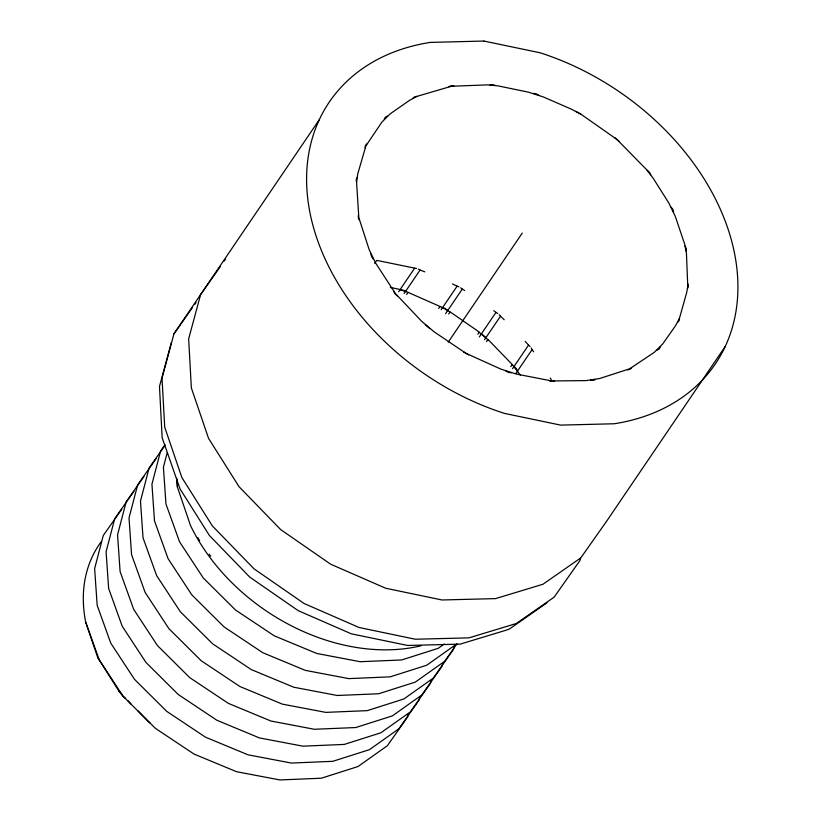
<?xml version="1.0" encoding="UTF-8"?>
<svg xmlns="http://www.w3.org/2000/svg" width="821" height="821" viewBox="0 0 821 821"><rect width="100%" height="100%" fill="white"/><g stroke="black" fill="none" stroke-linecap="round" stroke-linejoin="round"><path stroke-width="1.23" d="M356.571 182.221L358.828 217.657L369.214 249.758L375.618 263.038L395.496 293.661L421.655 321.288L433.991 331.725L466.133 353.43L501.046 369.173L516.019 373.986L551.804 380.954L586.122 380.605L599.71 378.491L629.553 368.855L654.091 352.496L662.65 344.03L675.632 325.598L679.439 318.353L686.725 292.399L687.762 286.252L686.438 253.217L684.55 243.755L675.293 216.405L668.889 203.126L653.547 178.793L647.194 170.275L616.92 139.426L580.95 114.211L571.17 109.08L543.461 96.991L528.488 92.178L497.967 85.866L487.51 84.881L451.417 86.256L417.078 96.344L409.484 100.388L390.416 113.667L381.857 122.134L365.95 145.789L357.782 173.765L356.571 182.221L356.17 179.727L357.032 177.634M358.387 215.215L358.264 217.606L359.372 220.11M686.12 250.949L686.253 248.558L685.145 246.054M365.068 147.811L365.407 145.481L366.925 143.819M679.439 318.353L679.1 320.683L677.582 322.345M167.258 452.545L163.41 467.272L165.955 504.002L179.532 541.768L203.269 577.963L235.576 610.054L274.265 635.823L316.762 653.465L360.183 661.716L401.613 659.971L438.25 648.303L444.325 643.992M171.291 342.726L159.479 386.506L162.148 437.685L180.015 488.864L209.458 535.569L249.738 577.091L298.126 610.608L351.306 633.822L407.678 645.46L460.212 644.126L506.608 630.056L509.513 628.927L546.909 602.881M319.277 119.722L173.96 333.839L162.014 378.153L164.713 427.166L181.882 477.555L212.331 525.871L254.007 568.82L304.057 603.486L359.085 627.501L415.313 639.231L468.935 637.866L516.286 623.519L554.144 597.144L579.924 560.558L580.591 558.095M408.242 714.588L407.555 717.061L387.389 745.704L357.997 766.547L321.36 778.205L279.94 779.95L236.52 771.699L194.023 754.068L155.323 728.299L123.027 696.198L119.045 691.323L97.72 657.508L85.712 622.236A163.266 120.01 34.2 0 1 101.168 541.768M419.705 697.696L419.018 700.169L398.852 728.812L369.46 749.655L332.823 761.313L291.404 763.058L247.983 754.807L205.486 737.176L166.786 711.407L134.49 679.306L110.753 643.12L97.176 605.344L94.631 568.614L103.282 535.477L121.744 509.287M431.169 680.814L430.481 683.277L410.315 711.92L380.923 732.763L344.286 744.421L302.867 746.166L259.446 737.915L216.949 720.284L178.26 694.515L145.953 662.414L122.216 626.228L108.639 588.452L106.094 551.722L114.745 518.585L133.946 491.348M442.632 663.922L441.944 666.385L421.778 695.028L392.387 715.871L355.75 727.539L314.33 729.274L270.909 721.023L228.412 703.392L189.723 677.623L157.416 645.522L133.679 609.336L120.102 571.56L117.557 534.83L126.208 501.693L143.932 476.56M454.095 647.03L453.408 649.493L433.242 678.136L403.86 698.979L367.223 710.647L325.793 712.382L282.373 704.131L239.876 686.5L201.186 660.731L168.88 628.629L145.143 592.444L131.565 554.668L129.02 517.938L137.671 484.811L156.134 458.621M687.485 288.53L688.337 286.437L687.936 283.943M384.279 119.199L385.326 117.208L387.409 116.1M660.238 346.965L659.181 348.956L657.098 350.064M374.674 263.428L376.747 260.37L416.463 268.498M398.637 291.773L414.595 268.262M404.117 293.528L420.075 270.017L424.796 271.843M406.662 294.472L408.088 292.368L442.57 307.598L452.104 313.253L477.309 330.709L489.655 341.146L512.232 364.503L520.35 375.064M438.691 308.45L440.118 306.346M441.144 309.691L457.102 286.18L458.97 286.847M445.608 313.632L462.274 289.074L460.694 287.802M448.687 314.033L450.113 311.929M448.204 342.193L522.259 233.082M477.822 334.209L479.248 332.115M479.3 336.959L495.966 312.401L493.78 310.697M484.523 339.73L500.482 316.229L499.209 314.71M486.545 341.598L487.972 339.494M510.806 366.597L512.232 364.503M512.571 368.639L528.529 345.128L525.173 341.372M516.122 373.134L532.08 349.623L531.218 347.981M725.23 346.441L606.565 521.304L580.786 557.89L542.927 584.265L495.576 598.612L441.955 599.977L385.716 588.247L330.699 564.232L280.649 529.566L238.973 486.617L208.524 438.301L191.355 387.912L188.656 338.899L200.601 294.585L220.49 266.353M224.174 261.129L225.652 259.036M173.96 333.839L192.381 307.701M194.587 304.56L196.065 302.477M165.031 444.736L160.598 451.027L151.947 484.164L154.492 520.894L168.069 558.66L191.806 594.856L224.112 626.946L262.802 652.716L305.299 670.357L348.72 678.608L390.149 676.863L426.787 665.195L456.168 644.352M164.641 445.916L149.135 467.919L140.483 501.046L143.028 537.776L156.606 575.552L180.343 611.748L212.649 643.838L251.339 669.608L293.836 687.239L337.257 695.49L378.686 693.755L415.323 682.087L444.705 661.244L456.948 643.859M412.891 98.356L414.584 96.837L417.078 96.344M631.626 367.818L629.933 369.327L627.429 369.819M448.954 86.687L451.17 85.743L453.921 85.907M595.564 379.476L593.337 380.421L590.586 380.256M490.014 84.994L492.6 84.696L495.422 85.507M554.503 381.17L551.907 381.467L549.085 380.657M533.27 93.399L536.062 93.758L538.75 95.164M390.365 287.422L401.931 289.905M511.247 372.765L508.456 372.406L505.767 371M400.063 289.669L408.088 292.368M575.778 111.317L580.95 114.211M442.57 307.598L445.372 308.583M468.74 354.846L463.557 351.952M452.504 283.943L457.102 286.18M418.289 269.083L420.075 270.017M402.854 290.029L405.543 291.434M614.631 137.538L619.147 141.366M495.966 312.401L497.711 313.437M481.434 333.808L485.95 337.636M429.876 328.626L425.36 324.798M462.274 289.074L464.645 290.521M446.162 309.219L447.743 310.482M125.623 698.414L123.027 696.198L97.72 657.508M647.194 170.275L649.452 172.287L650.745 174.77M528.529 345.128L530.027 346.483M513.997 366.546L516.255 368.567L517.548 371.041M397.313 295.888L395.055 293.877L393.762 291.393M500.482 316.229L504.186 319.738M119.045 691.323L122.37 694.751M138.123 710.996L148.211 721.392A163.266 120.01 34.2 0 0 150.11 722.983M128.086 700.744L131.001 704.12M671.25 207.282L672.984 209.622L673.589 212.146M373.268 258.882L371.523 256.542L370.918 254.017M532.08 349.623L533.629 351.768M550.214 377.988L551.353 379.897M85.712 622.236L99.29 660.002M176.802 478.233L177.418 487.11L190.523 525.584A178.106 130.919 34.2 0 0 421.163 645.747M177.069 480.757L177.418 487.11M210.751 556.197A163.266 120.01 34.2 0 1 209.181 554.185M199.677 540.68A163.266 120.01 34.2 0 1 197.676 537.478M483.887 41.05L430.266 42.405A233.236 171.445 34.2 0 0 310.03 213.05A233.236 171.445 34.2 0 0 504.392 413.384L560.63 425.114L614.252 423.759A233.236 171.445 34.2 0 0 734.487 253.114A233.236 171.445 34.2 0 0 540.115 52.78L483.887 41.05"/></g></svg>
